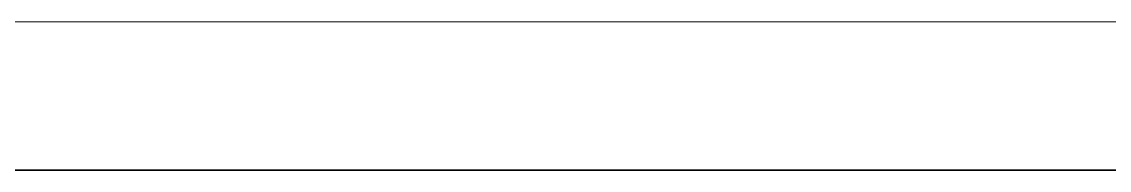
# Model space of a CAD drawing. Header units: inches. Extents: x -7543 to -822, y 102837 to 190349.
# Drawn here: x -833.620664 to -833.61699, y 102837.127684 to 102837.128184 of the extents above; entities that cross this region are included whole.
import ezdxf

# ---------------------------------------------------------------- set-up
doc = ezdxf.new("R2010")
doc.units = ezdxf.units.IN
doc.header["$MEASUREMENT"] = 0
doc.layers.add('DUVAR', color=7, linetype='Continuous', lineweight=35, true_color=0xfc4642)
doc.layers.add('SIVA', color=150, linetype='Continuous', lineweight=15)

msp = doc.modelspace()

# ---------------------------------------------------------------- linework, layer by layer
at = {"layer": 'DUVAR'}
msp.add_line((-833.6602611994156, 102837.1276839999), (-833.5942611954849, 102837.1276839999), dxfattribs=at)
at = {"layer": 'SIVA'}
msp.add_line((-833.6607611994153, 102837.1281839999), (-833.5937612033437, 102837.1281839999), dxfattribs=at)

doc.saveas('drawing.dxf')
